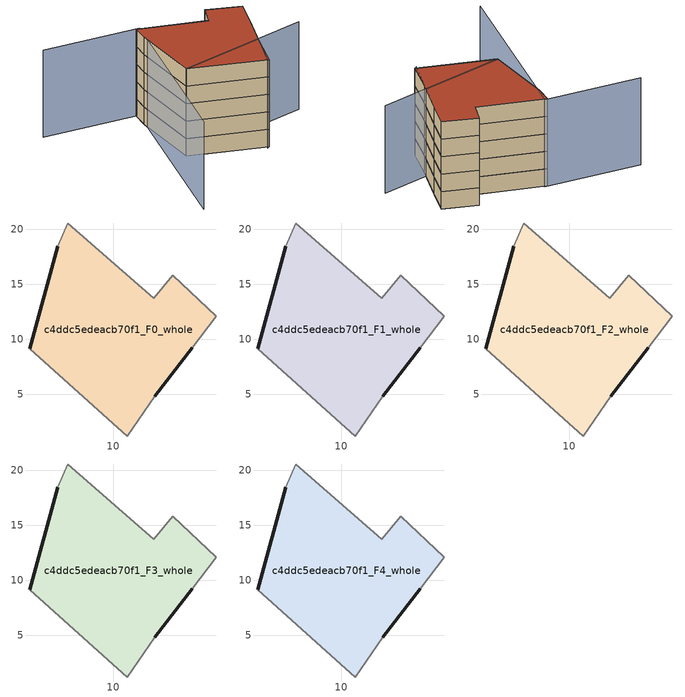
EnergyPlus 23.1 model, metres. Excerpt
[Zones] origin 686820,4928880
c4ddc5edeacb70f1_F0_whole
 floor ground (EU_floor_Construction): 13.79,4.83 17.2,9.21 19.37,12.11 15.42,15.79 13.71,13.74 5.89,20.57 4.95,18.46 2.42,9.14 11.3,1.21 z0
 wall outside (EU_wall_Construction): 17.2,9.21 13.79,4.83 / 2.42,9.14 4.95,18.46 z0:3
 wall adiabatic (EU_wall_Construction): 4.95,18.46 5.89,20.57 13.71,13.74 15.42,15.79 19.37,12.11 17.2,9.21 / 13.79,4.83 11.3,1.21 2.42,9.14 z0:3
c4ddc5edeacb70f1_F1_whole
 floor to c4ddc5edeacb70f1_F0_whole (EU_floor_Construction): 13.79,4.83 17.2,9.21 19.37,12.11 15.42,15.79 13.71,13.74 5.89,20.57 4.95,18.46 2.42,9.14 11.3,1.21 z3
 wall outside (EU_wall_Construction): 17.2,9.21 13.79,4.83 / 2.42,9.14 4.95,18.46 z3:6
 wall adiabatic (EU_wall_Construction): 4.95,18.46 5.89,20.57 13.71,13.74 15.42,15.79 19.37,12.11 17.2,9.21 / 13.79,4.83 11.3,1.21 2.42,9.14 z3:6
c4ddc5edeacb70f1_F2_whole
 floor to c4ddc5edeacb70f1_F1_whole (EU_floor_Construction): 13.79,4.83 17.2,9.21 19.37,12.11 15.42,15.79 13.71,13.74 5.89,20.57 4.95,18.46 2.42,9.14 11.3,1.21 z6
 wall outside (EU_wall_Construction): 17.2,9.21 13.79,4.83 / 2.42,9.14 4.95,18.46 z6:9
 wall adiabatic (EU_wall_Construction): 4.95,18.46 5.89,20.57 13.71,13.74 15.42,15.79 19.37,12.11 17.2,9.21 / 13.79,4.83 11.3,1.21 2.42,9.14 z6:9
c4ddc5edeacb70f1_F3_whole
 floor to c4ddc5edeacb70f1_F2_whole (EU_floor_Construction): 13.79,4.83 17.2,9.21 19.37,12.11 15.42,15.79 13.71,13.74 5.89,20.57 4.95,18.46 2.42,9.14 11.3,1.21 z9
 wall outside (EU_wall_Construction): 17.2,9.21 13.79,4.83 / 2.42,9.14 4.95,18.46 z9:12
 wall adiabatic (EU_wall_Construction): 4.95,18.46 5.89,20.57 13.71,13.74 15.42,15.79 19.37,12.11 17.2,9.21 / 13.79,4.83 11.3,1.21 2.42,9.14 z9:12
c4ddc5edeacb70f1_F4_whole
 floor to c4ddc5edeacb70f1_F3_whole (EU_floor_Construction): 13.79,4.83 17.2,9.21 19.37,12.11 15.42,15.79 13.71,13.74 5.89,20.57 4.95,18.46 2.42,9.14 11.3,1.21 z12
 wall outside (EU_wall_Construction): 17.2,9.21 13.79,4.83 / 2.42,9.14 4.95,18.46 z12:15
 wall adiabatic (EU_wall_Construction): 4.95,18.46 5.89,20.57 13.71,13.74 15.42,15.79 19.37,12.11 17.2,9.21 / 13.79,4.83 11.3,1.21 2.42,9.14 z12:15
 roof outside (EU_roof_Construction): 15.42,15.79 19.37,12.11 17.2,9.21 13.79,4.83 11.3,1.21 2.42,9.14 4.95,18.46 5.89,20.57 13.71,13.74 z15
shading: 2.42,9.15 21.11,3.47 / 10.88,1.21 13.79,4.84 / -6.15,27.89 6.32,20.39 / 6.32,20.39 -6.33,-0.64 z0:15
[Building]
EU S2 Campaign: North Axis=0; Terrain=City; Solar Distribution=FullExterior
[Site:Location]
Bologna: Latitude=44.5; Longitude=11.25; Time Zone=1; Elevation=37
[SizingPeriod:WeatherFileDays]
AnnualSizingPeriod: Begin Month=1; Begin Day of Month=1; End Month=12; End Day of Month=31; Day of Week for Start Day=Monday; Use Weather File Daylight Saving Period=No; Use Weather File Rain and Snow Indicators=No
[MATERIAL]
EU_InternalMass_Material: Roughness=MediumRough; Thickness=0.1; Conductivity=1; Density=1800; Specific Heat=900; Thermal Absorptance=0.9; Solar Absorptance=0.7; Visible Absorptance=0.7
[MATERIAL:NOMASS] Roughness=MediumRough; Thermal Absorptance=0.9; Solar Absorptance=0.7; Visible Absorptance=0.7
Name | Thermal Resistance
EU_wall_NoMass | 0.905828
EU_roof_NoMass | 0.37593
EU_floor_NoMass | 0.67114
[CONSTRUCTION]
EU_wall_Construction: EU_wall_NoMass
EU_roof_Construction: EU_roof_NoMass
EU_floor_Construction: EU_floor_NoMass
EU_InternalMass_Construction: EU_InternalMass_Material
[ZONE] Type=1; Multiplier=1; Ceiling Height=autocalculate; Floor Area=autocalculate; Part of Total Floor Area=Yes
Name | Volume
c4ddc5edeacb70f1_F0_whole | 501.521
c4ddc5edeacb70f1_F1_whole; c4ddc5edeacb70f1_F2_whole; c4ddc5edeacb70f1_F3_whole; c4ddc5edeacb70f1_F4_whole | 501.519
[INTERNALMASS] Construction=EU_InternalMass_Construction; Surface Area=167.173
Name | Zone or ZoneList
c4ddc5edeacb70f1_F0_whole_EU_InternalMass | c4ddc5edeacb70f1_F0_whole
c4ddc5edeacb70f1_F1_whole_EU_InternalMass | c4ddc5edeacb70f1_F1_whole
c4ddc5edeacb70f1_F2_whole_EU_InternalMass | c4ddc5edeacb70f1_F2_whole
c4ddc5edeacb70f1_F3_whole_EU_InternalMass | c4ddc5edeacb70f1_F3_whole
c4ddc5edeacb70f1_F4_whole_EU_InternalMass | c4ddc5edeacb70f1_F4_whole
[OTHEREQUIPMENT] Fuel Type=Electricity; Design Level Calculation Method=Watts/Area; Power per Zone Floor Area=1; Fraction Latent=0; Fraction Radiant=0; Fraction Lost=0; Carbon Dioxide Generation Rate=0; EndUse Subcategory=EU_Step8_InternalGains
Name | Zone or ZoneList or Space or SpaceList | Schedule
EU_Step8_InternalGain_c4ddc5edeacb70f1_F0_whole_f000 | c4ddc5edeacb70f1_F0_whole | EU_Step8_GainSchedule_c4ddc5edeacb70f1_F0_whole_f000
EU_Step8_InternalGain_c4ddc5edeacb70f1_F1_whole_f000 | c4ddc5edeacb70f1_F1_whole | EU_Step8_GainSchedule_c4ddc5edeacb70f1_F1_whole_f000
EU_Step8_InternalGain_c4ddc5edeacb70f1_F2_whole_f000 | c4ddc5edeacb70f1_F2_whole | EU_Step8_GainSchedule_c4ddc5edeacb70f1_F2_whole_f000
EU_Step8_InternalGain_c4ddc5edeacb70f1_F3_whole_f000 | c4ddc5edeacb70f1_F3_whole | EU_Step8_GainSchedule_c4ddc5edeacb70f1_F3_whole_f000
EU_Step8_InternalGain_c4ddc5edeacb70f1_F4_whole_f000 | c4ddc5edeacb70f1_F4_whole | EU_Step8_GainSchedule_c4ddc5edeacb70f1_F4_whole_f000
[ZONEVENTILATION:DESIGNFLOWRATE] Schedule=EU_AlwaysOn; Design Flow Rate Calculation Method=AirChanges/Hour; Air Changes per Hour=0.73129; Ventilation Type=Natural; Fan Pressure Rise=0; Fan Total Efficiency=1; Constant Term Coefficient=1; Temperature Term Coefficient=0; Velocity Term Coefficient=0; Velocity Squared Term Coefficient=0; Minimum Indoor Temperature=-100; Maximum Indoor Temperature=100; Delta Temperature=-100; Minimum Outdoor Temperature=-100; Maximum Outdoor Temperature=100; Maximum Wind Speed=40
Name | Zone or ZoneList or Space or SpaceList
EU_ConstantAir_c4ddc5edeacb70f1_F0_whole | c4ddc5edeacb70f1_F0_whole
EU_ConstantAir_c4ddc5edeacb70f1_F1_whole | c4ddc5edeacb70f1_F1_whole
EU_ConstantAir_c4ddc5edeacb70f1_F2_whole | c4ddc5edeacb70f1_F2_whole
EU_ConstantAir_c4ddc5edeacb70f1_F3_whole | c4ddc5edeacb70f1_F3_whole
EU_ConstantAir_c4ddc5edeacb70f1_F4_whole | c4ddc5edeacb70f1_F4_whole
[HVACTEMPLATE:THERMOSTAT] Constant Heating Setpoint=20; Constant Cooling Setpoint=50
EU_HeatOnly_c4ddc5edeacb70f1_F0_whole; EU_HeatOnly_c4ddc5edeacb70f1_F1_whole; EU_HeatOnly_c4ddc5edeacb70f1_F2_whole; EU_HeatOnly_c4ddc5edeacb70f1_F3_whole; EU_HeatOnly_c4ddc5edeacb70f1_F4_whole
[HVACTEMPLATE:ZONE:IDEALLOADSAIRSYSTEM] System Availability Schedule=EU_AlwaysOn; Maximum Heating Supply Air Temperature=50; Minimum Cooling Supply Air Temperature=13; Maximum Heating Supply Air Humidity Ratio=0.0156; Minimum Cooling Supply Air Humidity Ratio=0.0077; Heating Limit=NoLimit; Cooling Limit=NoLimit; Heating Availability Schedule=EU_AlwaysOn; Cooling Availability Schedule=EU_CoolingOff; Dehumidification Control Type=ConstantSensibleHeatRatio; Cooling Sensible Heat Ratio=0.7; Dehumidification Setpoint=60; Humidification Control Type=None; Humidification Setpoint=30; Outdoor Air Method=None; Outdoor Air Flow Rate per Person=0.00944; Outdoor Air Flow Rate per Zone Floor Area=0; Outdoor Air Flow Rate per Zone=0; Demand Controlled Ventilation Type=None; Outdoor Air Economizer Type=NoEconomizer; Heat Recovery Type=None; Sensible Heat Recovery Effectiveness=0.7; Latent Heat Recovery Effectiveness=0.65
Name | Template Thermostat
c4ddc5edeacb70f1_F0_whole | EU_HeatOnly_c4ddc5edeacb70f1_F0_whole
c4ddc5edeacb70f1_F1_whole | EU_HeatOnly_c4ddc5edeacb70f1_F1_whole
c4ddc5edeacb70f1_F2_whole | EU_HeatOnly_c4ddc5edeacb70f1_F2_whole
c4ddc5edeacb70f1_F3_whole | EU_HeatOnly_c4ddc5edeacb70f1_F3_whole
c4ddc5edeacb70f1_F4_whole | EU_HeatOnly_c4ddc5edeacb70f1_F4_whole
[SIZING:ZONE] Zone Cooling Design Supply Air Temperature Input Method=SupplyAirTemperature; Zone Cooling Design Supply Air Temperature=13; Zone Heating Design Supply Air Temperature Input Method=SupplyAirTemperature; Zone Heating Design Supply Air Temperature=50; Zone Cooling Design Supply Air Humidity Ratio=0.008; Zone Heating Design Supply Air Humidity Ratio=0.008; Cooling Design Air Flow Method=DesignDay; Cooling Design Air Flow Rate=0; Cooling Minimum Air Flow per Zone Floor Area=0.000762; Cooling Minimum Air Flow=0; Cooling Minimum Air Flow Fraction=0.2; Heating Design Air Flow Method=DesignDay; Heating Design Air Flow Rate=0; Heating Maximum Air Flow per Zone Floor Area=0.002032; Heating Maximum Air Flow=0.141576; Heating Maximum Air Flow Fraction=0.3; Account for Dedicated Outdoor Air System=No; Dedicated Outdoor Air System Control Strategy=NeutralSupplyAir; Dedicated Outdoor Air Low Setpoint Temperature for Design=autosize; Dedicated Outdoor Air High Setpoint Temperature for Design=autosize; Zone Load Sizing Method=Sensible Load Only No Latent Load; Zone Latent Cooling Design Supply Air Humidity Ratio Input Method=HumidityRatioDifference; Zone Cooling Design Supply Air Humidity Ratio Difference=0.005; Zone Latent Heating Design Supply Air Humidity Ratio Input Method=HumidityRatioDifference; Zone Humidification Design Supply Air Humidity Ratio Difference=0.005
c4ddc5edeacb70f1_F0_whole; c4ddc5edeacb70f1_F1_whole; c4ddc5edeacb70f1_F2_whole; c4ddc5edeacb70f1_F3_whole; c4ddc5edeacb70f1_F4_whole
[SCHEDULE:CONSTANT]
Name | Hourly Value
EU_AlwaysOn | 1
EU_CoolingOff | 0
[SCHEDULE:FILE] Column Number=1; Rows to Skip at Top=0; Number of Hours of Data=8760; Column Separator=Comma; Interpolate to Timestep=No; Minutes per Item=60; Adjust Schedule for Daylight Savings=Yes
Name | File
EU_Step8_GainSchedule_c4ddc5edeacb70f1_F0_whole_f000 | ../../schedules/c4ddc5edeacb70f1/c4ddc5edeacb70f1_F0_whole_f000_gain.csv
EU_Step8_GainSchedule_c4ddc5edeacb70f1_F1_whole_f000 | ../../schedules/c4ddc5edeacb70f1/c4ddc5edeacb70f1_F1_whole_f000_gain.csv
EU_Step8_GainSchedule_c4ddc5edeacb70f1_F2_whole_f000 | ../../schedules/c4ddc5edeacb70f1/c4ddc5edeacb70f1_F2_whole_f000_gain.csv
EU_Step8_GainSchedule_c4ddc5edeacb70f1_F3_whole_f000 | ../../schedules/c4ddc5edeacb70f1/c4ddc5edeacb70f1_F3_whole_f000_gain.csv
EU_Step8_GainSchedule_c4ddc5edeacb70f1_F4_whole_f000 | ../../schedules/c4ddc5edeacb70f1/c4ddc5edeacb70f1_F4_whole_f000_gain.csv
